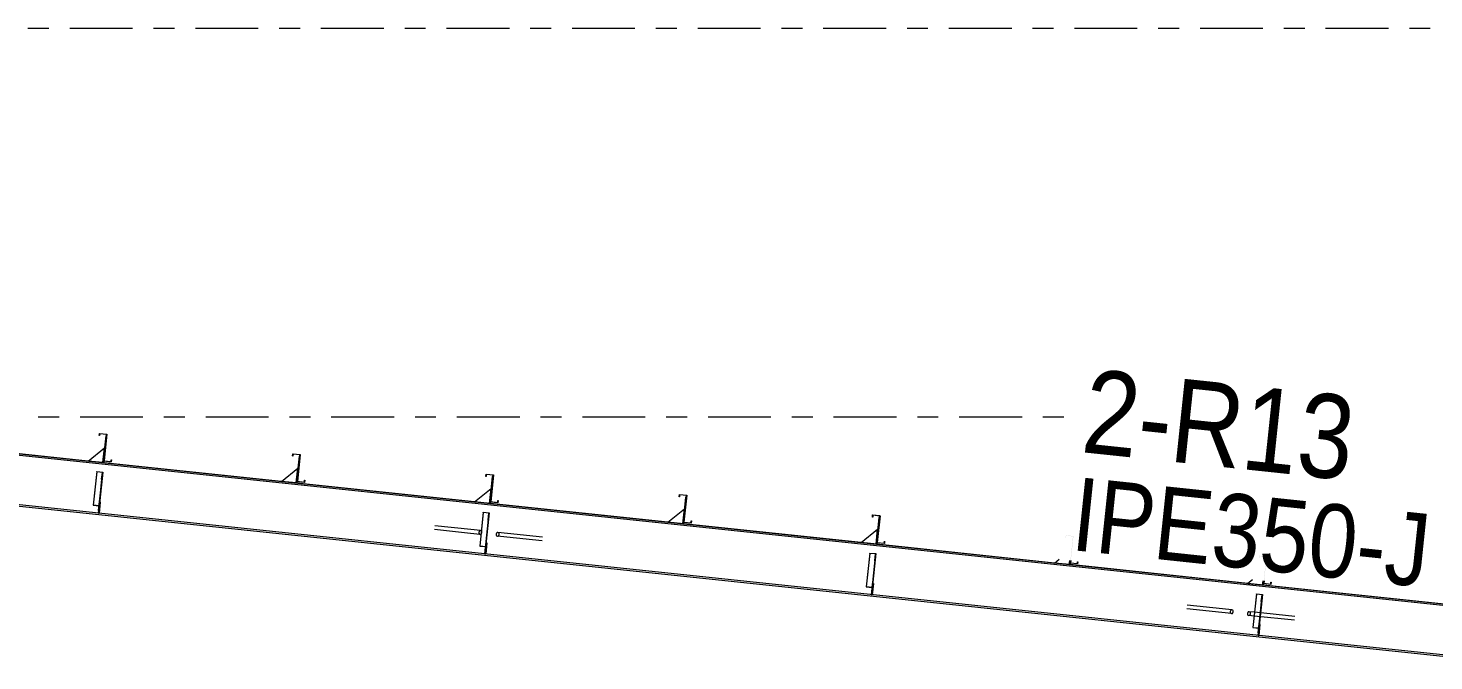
# Model space of a CAD drawing. Header units: millimetres. Extents: x -88 to 735, y -128 to 446.
# Drawn here: x 345.1 to 412.3, y 216.9 to 247.1 of the extents above; entities that cross this region are included whole.
import ezdxf

# ---------------------------------------------------------------- set-up
doc = ezdxf.new("R2010")
doc.units = ezdxf.units.MM
for name, pattern in [('XKITLINE00', [0]), ('XKITLINE02', [4, 2, -2]), ('XKITLINE03', [6, 3, -1, 1, -1])]:
    doc.linetypes.add(name, pattern=pattern)
for name, color, linetype, lineweight in [('Part', 2, 'Continuous', 0), ('PartMark', 7, 'Continuous', 0), ('S-grid', 1, 'Continuous', 0)]:
    doc.layers.add(name, color=color, linetype=linetype, lineweight=lineweight)
doc.styles.add('ARIAL', font='ARIAL.TTF')

# ---------------------------------------------------------------- blocks, each defined once
blk = doc.blocks.new('*A363')
at = {"layer": 'Part'}
blk.add_hatch(color=3, dxfattribs=at).paths.add_polyline_path([(404.469, 220.532), (404.479, 220.626), (404.492, 220.624), (404.481, 220.518), (404.126, 220.555), (404.261, 221.835), (403.931, 221.87), (403.921, 221.776), (403.908, 221.778), (403.92, 221.884), (404.275, 221.847), (404.14, 220.567)], flags=17)
blk = doc.blocks.new('*A364')
at = {"layer": 'Part'}
blk.add_hatch(color=3, dxfattribs=at).paths.add_polyline_path([(395.235, 221.506), (395.245, 221.6), (395.258, 221.598), (395.246, 221.492), (394.891, 221.529), (395.026, 222.809), (394.697, 222.844), (394.687, 222.75), (394.674, 222.752), (394.685, 222.858), (395.04, 222.821), (394.905, 221.541)], flags=17)
blk = doc.blocks.new('*A365')
at = {"layer": 'Part'}
blk.add_hatch(color=3, dxfattribs=at).paths.add_polyline_path([(386, 222.48), (386.01, 222.574), (386.023, 222.572), (386.012, 222.466), (385.657, 222.503), (385.792, 223.783), (385.462, 223.818), (385.452, 223.724), (385.439, 223.726), (385.451, 223.832), (385.806, 223.795), (385.671, 222.515)], flags=17)
blk = doc.blocks.new('*A366')
at = {"layer": 'Part'}
blk.add_hatch(color=3, dxfattribs=at).paths.add_polyline_path([(376.766, 223.454), (376.776, 223.548), (376.789, 223.546), (376.777, 223.44), (376.422, 223.477), (376.557, 224.757), (376.228, 224.792), (376.218, 224.698), (376.205, 224.7), (376.216, 224.806), (376.571, 224.769), (376.436, 223.489)], flags=17)
blk = doc.blocks.new('*A368')
at = {"layer": 'Part'}
blk.add_hatch(color=3, dxfattribs=at).paths.add_polyline_path([(349.062, 226.376), (349.072, 226.47), (349.085, 226.468), (349.074, 226.362), (348.719, 226.399), (348.854, 227.679), (348.524, 227.714), (348.514, 227.62), (348.501, 227.622), (348.513, 227.728), (348.868, 227.691), (348.733, 226.411)], flags=17)
blk = doc.blocks.new('*A370')
at = {"layer": 'Part'}
blk.add_hatch(color=3, dxfattribs=at).paths.add_polyline_path([(367.531, 224.428), (367.541, 224.522), (367.554, 224.52), (367.543, 224.414), (367.188, 224.451), (367.323, 225.731), (366.993, 225.766), (366.983, 225.672), (366.97, 225.674), (366.982, 225.78), (367.337, 225.743), (367.202, 224.463)], flags=17)
blk = doc.blocks.new('*A373')
at = {"layer": 'Part'}
blk.add_hatch(color=3, dxfattribs=at).paths.add_polyline_path([(358.297, 225.402), (358.307, 225.496), (358.32, 225.494), (358.308, 225.388), (357.953, 225.425), (358.088, 226.705), (357.759, 226.74), (357.749, 226.646), (357.736, 226.648), (357.747, 226.754), (358.102, 226.717), (357.967, 225.437)], flags=17)
blk = doc.blocks.new('*A381')
at = {"layer": 'Part'}
blk.add_hatch(color=3, dxfattribs=at).paths.add_polyline_path([(349.062, 226.376), (349.072, 226.47), (349.085, 226.468), (349.074, 226.362), (348.719, 226.399), (348.854, 227.679), (348.524, 227.714), (348.514, 227.62), (348.501, 227.622), (348.513, 227.728), (348.868, 227.691), (348.733, 226.411)], flags=17)
blk = doc.blocks.new('*A385')
at = {"layer": 'Part'}
blk.add_hatch(color=3, dxfattribs=at).paths.add_polyline_path([(348.378, 225.892), (348.38, 225.909), (348.664, 225.879), (348.628, 225.535), (348.613, 225.537), (348.648, 225.863)], flags=17)
blk = doc.blocks.new('*A403')
at = {"layer": 'Part'}
blk.add_hatch(color=3, dxfattribs=at).paths.add_polyline_path([(404.469, 220.532), (404.479, 220.626), (404.492, 220.624), (404.481, 220.518), (404.126, 220.555), (404.261, 221.835), (403.931, 221.87), (403.921, 221.776), (403.908, 221.778), (403.92, 221.884), (404.275, 221.847), (404.14, 220.567)], flags=17)
blk = doc.blocks.new('*A404')
at = {"layer": 'Part'}
blk.add_hatch(color=3, dxfattribs=at).paths.add_polyline_path([(395.235, 221.506), (395.245, 221.6), (395.258, 221.598), (395.246, 221.492), (394.891, 221.529), (395.026, 222.809), (394.697, 222.844), (394.687, 222.75), (394.674, 222.752), (394.685, 222.858), (395.04, 222.821), (394.905, 221.541)], flags=17)
blk = doc.blocks.new('*A405')
at = {"layer": 'Part'}
blk.add_hatch(color=3, dxfattribs=at).paths.add_polyline_path([(386, 222.48), (386.01, 222.574), (386.023, 222.572), (386.012, 222.466), (385.657, 222.503), (385.792, 223.783), (385.462, 223.818), (385.452, 223.724), (385.439, 223.726), (385.451, 223.832), (385.806, 223.795), (385.671, 222.515)], flags=17)
blk = doc.blocks.new('*A406')
at = {"layer": 'Part'}
blk.add_hatch(color=3, dxfattribs=at).paths.add_polyline_path([(376.766, 223.454), (376.776, 223.548), (376.789, 223.546), (376.777, 223.44), (376.422, 223.477), (376.557, 224.757), (376.228, 224.792), (376.218, 224.698), (376.205, 224.7), (376.216, 224.806), (376.571, 224.769), (376.436, 223.489)], flags=17)
blk = doc.blocks.new('*A407')
at = {"layer": 'Part'}
blk.add_hatch(color=3, dxfattribs=at).paths.add_polyline_path([(367.531, 224.428), (367.541, 224.522), (367.554, 224.52), (367.543, 224.414), (367.188, 224.451), (367.323, 225.731), (366.993, 225.766), (366.983, 225.672), (366.97, 225.674), (366.982, 225.78), (367.337, 225.743), (367.202, 224.463)], flags=17)
blk = doc.blocks.new('*A408')
at = {"layer": 'Part'}
blk.add_hatch(color=3, dxfattribs=at).paths.add_polyline_path([(358.297, 225.402), (358.307, 225.496), (358.32, 225.494), (358.308, 225.388), (357.953, 225.425), (358.088, 226.705), (357.759, 226.74), (357.749, 226.646), (357.736, 226.648), (357.747, 226.754), (358.102, 226.717), (357.967, 225.437)], flags=17)
blk = doc.blocks.new('*A409')
at = {"layer": 'Part'}
blk.add_hatch(color=3, dxfattribs=at).paths.add_polyline_path([(403.785, 220.048), (403.787, 220.065), (404.071, 220.035), (404.034, 219.691), (404.02, 219.692), (404.055, 220.019)], flags=17)
blk = doc.blocks.new('*A410')
at = {"layer": 'Part'}
blk.add_hatch(color=3, dxfattribs=at).paths.add_polyline_path([(366.847, 223.944), (366.849, 223.961), (367.133, 223.931), (367.097, 223.587), (367.082, 223.589), (367.117, 223.915)], flags=17)
blk = doc.blocks.new('*A411')
at = {"layer": 'Part'}
blk.add_hatch(color=3, dxfattribs=at).paths.add_polyline_path([(385.316, 221.996), (385.318, 222.013), (385.602, 221.983), (385.566, 221.639), (385.551, 221.64), (385.586, 221.967)], flags=17)
blk = doc.blocks.new('*A1350')
at = {"layer": 'S-grid', "color": 1, "linetype": 'XKITLINE03', "lineweight": 0}
blk.add_line((203.094, 247.082), (602.164, 247.082), dxfattribs=at)
blk = doc.blocks.new('*A1351')
at = {"layer": 'S-grid', "color": 1, "linetype": 'XKITLINE03', "lineweight": 0}
blk.add_line((-48.412, 228.511), (395.032, 228.511), dxfattribs=at)
blk = doc.blocks.new('*A1785')
at = {"layer": 'Part', "color": 7, "linetype": 'XKITLINE02', "lineweight": 0}
for p, q in [((329.781, 225.811), (329.781, 228.146)), ((329.781, 228.146), (330.596, 228.146)), ((330.611, 228.158), (330.596, 228.146)), ((330.611, 228.158), (330.697, 228.228)), ((331.308, 228.164), (330.697, 228.228)), ((330.697, 228.228), (330.697, 228.228)), ((339.477, 227.302), (338.731, 227.381)), ((348.711, 226.328), (347.965, 226.407)), ((331.046, 225.678), (330.761, 225.708)), ((331.054, 225.756), (330.77, 225.786)), ((357.946, 225.354), (357.2, 225.433)), ((367.18, 224.38), (366.434, 224.459)), ((376.415, 223.406), (375.669, 223.485)), ((385.649, 222.432), (384.903, 222.511)), ((394.884, 221.458), (394.138, 221.537)), ((404.118, 220.484), (403.372, 220.563)), ((413.353, 219.51), (412.607, 219.589)), ((414.774, 219.36), (413.815, 219.461)), ((414.881, 219.349), (414.618, 216.863))]:
    blk.add_line(p, q, dxfattribs=at)
at = {"layer": 'Part', "color": 2, "linetype": 'XKITLINE00', "lineweight": 0}
for p, q in [((330.611, 228.158), (330.697, 228.228)), ((414.872, 219.271), (330.611, 228.158)), ((330.697, 228.228), (414.881, 219.349)), ((338.731, 227.381), (331.308, 228.164)), ((347.965, 226.407), (339.477, 227.302)), ((330.77, 225.786), (329.781, 225.89)), ((330.761, 225.708), (329.781, 225.811)), ((414.618, 216.863), (331.046, 225.678)), ((414.627, 216.941), (331.054, 225.756)), ((357.2, 225.433), (348.711, 226.328)), ((366.434, 224.459), (357.946, 225.354)), ((375.669, 223.485), (367.18, 224.38)), ((384.903, 222.511), (376.415, 223.406)), ((394.138, 221.537), (385.649, 222.432)), ((403.372, 220.563), (394.884, 221.458)), ((412.607, 219.589), (404.118, 220.484)), ((413.815, 219.461), (413.353, 219.51)), ((414.881, 219.349), (414.774, 219.36))]:
    blk.add_line(p, q, dxfattribs=at)
blk = doc.blocks.new('*A1790')
at = {"layer": 'Part', "color": 2, "linetype": 'XKITLINE00', "lineweight": 0}
for p, q in [((404.104, 220.687), (404.083, 220.488)), ((404.126, 220.555), (404.118, 220.484))]:
    blk.add_line(p, q, dxfattribs=at)
at = {"layer": 'Part', "color": 7, "linetype": 'XKITLINE02', "lineweight": 0}
for p, q in [((404.118, 220.484), (404.083, 220.488)), ((404.126, 220.555), (404.139, 220.683))]:
    blk.add_line(p, q, dxfattribs=at)
blk = doc.blocks.new('*A1791')
at = {"layer": 'Part', "color": 2, "linetype": 'XKITLINE00', "lineweight": 0}
for p, q in [((394.138, 221.537), (394.358, 221.715)), ((394.848, 221.462), (394.138, 221.537))]:
    blk.add_line(p, q, dxfattribs=at)
at = {"layer": 'Part', "color": 7, "linetype": 'XKITLINE02', "lineweight": 0}
blk.add_line((394.848, 221.462), (394.869, 221.661), dxfattribs=at)
blk = doc.blocks.new('*A1792')
at = {"layer": 'Part', "color": 2, "linetype": 'XKITLINE00', "lineweight": 0}
for p, q in [((394.869, 221.661), (394.848, 221.462)), ((394.884, 221.458), (394.848, 221.462)), ((394.891, 221.529), (394.884, 221.458))]:
    blk.add_line(p, q, dxfattribs=at)
at = {"layer": 'Part', "color": 7, "linetype": 'XKITLINE02', "lineweight": 0}
blk.add_line((394.891, 221.529), (394.905, 221.657), dxfattribs=at)
blk = doc.blocks.new('*A1794')
at = {"layer": 'Part', "color": 2, "linetype": 'XKITLINE00', "lineweight": 0}
for p, q in [((404.126, 220.555), (404.139, 220.683)), ((404.481, 220.518), (404.126, 220.555)), ((404.152, 220.682), (404.14, 220.567)), ((404.14, 220.567), (404.469, 220.532)), ((404.469, 220.532), (404.479, 220.626)), ((404.479, 220.626), (404.492, 220.624)), ((404.492, 220.624), (404.481, 220.518))]:
    blk.add_line(p, q, dxfattribs=at)
blk = doc.blocks.new('*A1795')
at = {"layer": 'Part', "color": 2, "linetype": 'XKITLINE00', "lineweight": 0}
for p, q in [((394.891, 221.529), (394.905, 221.657)), ((394.917, 221.656), (394.905, 221.541)), ((395.246, 221.492), (394.891, 221.529)), ((394.905, 221.541), (395.235, 221.506)), ((395.235, 221.506), (395.245, 221.6)), ((395.245, 221.6), (395.258, 221.598)), ((395.258, 221.598), (395.246, 221.492))]:
    blk.add_line(p, q, dxfattribs=at)
blk = doc.blocks.new('*A1796')
at = {"layer": 'Part', "color": 2, "linetype": 'XKITLINE00', "lineweight": 0}
for p, q in [((385.439, 223.726), (385.451, 223.832)), ((385.452, 223.724), (385.439, 223.726)), ((385.451, 223.832), (385.806, 223.795)), ((385.462, 223.818), (385.452, 223.724)), ((385.792, 223.783), (385.462, 223.818)), ((385.657, 222.503), (385.792, 223.783)), ((385.806, 223.795), (385.671, 222.515)), ((386.012, 222.466), (385.657, 222.503)), ((385.671, 222.515), (386, 222.48)), ((386, 222.48), (386.01, 222.574)), ((386.01, 222.574), (386.023, 222.572)), ((386.023, 222.572), (386.012, 222.466))]:
    blk.add_line(p, q, dxfattribs=at)
blk = doc.blocks.new('*A1797')
at = {"layer": 'Part', "color": 2, "linetype": 'XKITLINE00', "lineweight": 0}
for p, q in [((376.205, 224.7), (376.216, 224.806)), ((376.218, 224.698), (376.205, 224.7)), ((376.216, 224.806), (376.571, 224.769)), ((376.228, 224.792), (376.218, 224.698)), ((376.557, 224.757), (376.228, 224.792)), ((376.422, 223.477), (376.557, 224.757)), ((376.571, 224.769), (376.436, 223.489)), ((376.777, 223.44), (376.422, 223.477)), ((376.436, 223.489), (376.766, 223.454)), ((376.766, 223.454), (376.776, 223.548)), ((376.776, 223.548), (376.789, 223.546)), ((376.789, 223.546), (376.777, 223.44))]:
    blk.add_line(p, q, dxfattribs=at)
blk = doc.blocks.new('*A1799')
at = {"layer": 'Part', "color": 2, "linetype": 'XKITLINE00', "lineweight": 0}
for p, q in [((348.501, 227.622), (348.513, 227.728)), ((348.513, 227.728), (348.868, 227.691)), ((348.524, 227.714), (348.514, 227.62)), ((348.854, 227.679), (348.524, 227.714)), ((348.868, 227.691), (348.733, 226.411)), ((348.514, 227.62), (348.501, 227.622)), ((348.719, 226.399), (348.854, 227.679)), ((349.074, 226.362), (348.719, 226.399)), ((348.733, 226.411), (349.062, 226.376)), ((349.062, 226.376), (349.072, 226.47)), ((349.072, 226.47), (349.085, 226.468)), ((349.085, 226.468), (349.074, 226.362))]:
    blk.add_line(p, q, dxfattribs=at)
blk = doc.blocks.new('*A1801')
at = {"layer": 'Part', "color": 2, "linetype": 'XKITLINE00', "lineweight": 0}
for p, q in [((366.97, 225.674), (366.982, 225.78)), ((366.983, 225.672), (366.97, 225.674)), ((366.982, 225.78), (367.337, 225.743)), ((366.993, 225.766), (366.983, 225.672)), ((367.323, 225.731), (366.993, 225.766)), ((367.188, 224.451), (367.323, 225.731)), ((367.337, 225.743), (367.202, 224.463)), ((367.543, 224.414), (367.188, 224.451)), ((367.202, 224.463), (367.531, 224.428)), ((367.531, 224.428), (367.541, 224.522)), ((367.541, 224.522), (367.554, 224.52)), ((367.554, 224.52), (367.543, 224.414))]:
    blk.add_line(p, q, dxfattribs=at)
blk = doc.blocks.new('*A1804')
at = {"layer": 'Part', "color": 2, "linetype": 'XKITLINE00', "lineweight": 0}
for p, q in [((357.736, 226.648), (357.747, 226.754)), ((357.749, 226.646), (357.736, 226.648)), ((357.747, 226.754), (358.102, 226.717)), ((357.759, 226.74), (357.749, 226.646)), ((358.088, 226.705), (357.759, 226.74)), ((357.953, 225.425), (358.088, 226.705)), ((358.102, 226.717), (357.967, 225.437)), ((358.308, 225.388), (357.953, 225.425)), ((357.967, 225.437), (358.297, 225.402)), ((358.297, 225.402), (358.307, 225.496)), ((358.307, 225.496), (358.32, 225.494)), ((358.32, 225.494), (358.308, 225.388))]:
    blk.add_line(p, q, dxfattribs=at)
blk = doc.blocks.new('*A1834')
at = {"layer": 'Part', "color": 2, "linetype": 'XKITLINE00', "lineweight": 0}
for p, q in [((348.501, 227.622), (348.513, 227.728)), ((348.513, 227.728), (348.868, 227.691)), ((348.524, 227.714), (348.514, 227.62)), ((348.854, 227.679), (348.524, 227.714)), ((348.868, 227.691), (348.733, 226.411)), ((348.514, 227.62), (348.501, 227.622)), ((348.719, 226.399), (348.854, 227.679)), ((349.074, 226.362), (348.719, 226.399)), ((348.733, 226.411), (349.062, 226.376)), ((349.062, 226.376), (349.072, 226.47)), ((349.072, 226.47), (349.085, 226.468)), ((349.085, 226.468), (349.074, 226.362))]:
    blk.add_line(p, q, dxfattribs=at)
blk = doc.blocks.new('*A1871')
at = {"layer": 'Part', "color": 2, "linetype": 'XKITLINE00', "lineweight": 0}
for p, q in [((348.811, 227.611), (348.676, 226.332)), ((348.846, 227.607), (348.811, 227.611)), ((348.719, 226.399), (348.711, 226.328)), ((348.711, 226.328), (348.676, 226.332))]:
    blk.add_line(p, q, dxfattribs=at)
at = {"layer": 'Part', "color": 7, "linetype": 'XKITLINE02', "lineweight": 0}
blk.add_line((348.719, 226.399), (348.846, 227.607), dxfattribs=at)
blk = doc.blocks.new('*A1874')
at = {"layer": 'Part', "color": 7, "linetype": 'XKITLINE02', "lineweight": 0}
for p, q in [((348.489, 224.22), (348.513, 224.453)), ((348.493, 223.916), (348.457, 223.92)), ((348.468, 224.027), (348.504, 224.023))]:
    blk.add_line(p, q, dxfattribs=at)
at = {"layer": 'Part', "color": 2, "linetype": 'XKITLINE00', "lineweight": 0}
for p, q in [((348.549, 224.449), (348.493, 223.916)), ((348.513, 224.453), (348.549, 224.449)), ((348.457, 223.92), (348.489, 224.22))]:
    blk.add_line(p, q, dxfattribs=at)
blk = doc.blocks.new('*A1875')
at = {"layer": 'Part', "color": 7, "linetype": 'XKITLINE02', "lineweight": 0}
for p, q in [((348.513, 224.453), (348.457, 223.92)), ((348.493, 223.916), (348.549, 224.449)), ((348.549, 224.449), (348.513, 224.453)), ((348.457, 223.92), (348.493, 223.916)), ((348.468, 224.027), (348.504, 224.023))]:
    blk.add_line(p, q, dxfattribs=at)
blk = doc.blocks.new('*A1876')
at = {"layer": 'Part', "color": 7, "linetype": 'XKITLINE02', "lineweight": 0}
for p, q in [((348.38, 225.909), (348.21, 224.297)), ((348.648, 225.863), (348.456, 224.045)), ((348.47, 224.044), (348.664, 225.879)), ((348.21, 224.297), (348.48, 224.268)), ((348.211, 224.308), (348.495, 224.278)), ((348.456, 224.045), (348.47, 224.044))]:
    blk.add_line(p, q, dxfattribs=at)
blk = doc.blocks.new('*A1877')
at = {"layer": 'Part', "color": 2, "linetype": 'XKITLINE00', "lineweight": 0}
for p, q in [((348.378, 225.892), (348.21, 224.297)), ((348.378, 225.892), (348.38, 225.909)), ((348.648, 225.863), (348.378, 225.892)), ((348.38, 225.909), (348.664, 225.879)), ((348.664, 225.879), (348.489, 224.22)), ((348.613, 225.537), (348.648, 225.863)), ((348.613, 225.537), (348.456, 224.045)), ((348.613, 225.537), (348.628, 225.535)), ((348.21, 224.297), (348.48, 224.268)), ((348.456, 224.045), (348.47, 224.044))]:
    blk.add_line(p, q, dxfattribs=at)
at = {"layer": 'Part', "color": 7, "linetype": 'XKITLINE02', "lineweight": 0}
for p, q in [((348.211, 224.308), (348.495, 224.278)), ((348.47, 224.044), (348.489, 224.22))]:
    blk.add_line(p, q, dxfattribs=at)
blk = doc.blocks.new('*A1878')
at = {"layer": 'Part', "color": 2, "linetype": 'XKITLINE00', "lineweight": 0}
for p, q in [((347.965, 226.407), (348.751, 227.042)), ((348.676, 226.332), (347.965, 226.407))]:
    blk.add_line(p, q, dxfattribs=at)
at = {"layer": 'Part', "color": 7, "linetype": 'XKITLINE02', "lineweight": 0}
blk.add_line((348.676, 226.332), (348.751, 227.042), dxfattribs=at)
blk = doc.blocks.new('*A1920')
at = {"layer": 'Part', "color": 7, "linetype": 'XKITLINE02', "lineweight": 0}
for p, q in [((402.141, 219.166), (400.465, 219.343)), ((402.16, 219.344), (400.484, 219.521))]:
    blk.add_line(p, q, dxfattribs=at)
at = {"layer": 'Part', "color": 2, "linetype": 'XKITLINE00', "lineweight": 0}
for p, q in [((402.597, 219.118), (402.141, 219.166)), ((402.616, 219.296), (402.16, 219.344)), ((402.548, 219.258), (402.533, 219.215)), ((402.533, 219.215), (402.538, 219.169)), ((402.538, 219.169), (402.562, 219.134)), ((402.578, 219.288), (402.548, 219.258)), ((402.562, 219.134), (402.597, 219.118)), ((402.616, 219.296), (402.578, 219.288)), ((402.597, 219.118), (402.636, 219.126)), ((402.652, 219.28), (402.616, 219.296)), ((402.636, 219.126), (402.666, 219.156)), ((402.675, 219.245), (402.652, 219.28)), ((402.666, 219.156), (402.681, 219.199)), ((402.681, 219.199), (402.675, 219.245))]:
    blk.add_line(p, q, dxfattribs=at)
blk = doc.blocks.new('*A1921')
at = {"layer": 'Part', "color": 2, "linetype": 'XKITLINE00', "lineweight": 0}
for p, q in [((403.369, 219.172), (403.355, 219.128)), ((403.355, 219.128), (403.36, 219.083)), ((403.36, 219.083), (403.383, 219.047)), ((403.399, 219.201), (403.369, 219.172)), ((403.383, 219.047), (403.419, 219.032)), ((403.437, 219.209), (403.399, 219.201)), ((403.419, 219.032), (403.457, 219.04)), ((403.675, 219.005), (403.419, 219.032)), ((403.694, 219.182), (403.437, 219.209)), ((403.473, 219.193), (403.437, 219.209)), ((403.457, 219.04), (403.487, 219.069)), ((403.496, 219.158), (403.473, 219.193)), ((403.487, 219.069), (403.501, 219.113)), ((403.501, 219.113), (403.496, 219.158))]:
    blk.add_line(p, q, dxfattribs=at)
at = {"layer": 'Part', "color": 7, "linetype": 'XKITLINE02', "lineweight": 0}
for p, q in [((405.602, 218.801), (403.675, 219.005)), ((405.621, 218.979), (403.694, 219.182))]:
    blk.add_line(p, q, dxfattribs=at)
blk = doc.blocks.new('*A1922')
at = {"layer": 'Part', "color": 2, "linetype": 'XKITLINE00', "lineweight": 0}
for p, q in [((367.504, 222.987), (367.473, 222.958)), ((367.542, 222.995), (367.504, 222.987)), ((367.998, 222.947), (367.542, 222.995)), ((367.577, 222.98), (367.542, 222.995)), ((367.473, 222.958), (367.459, 222.914)), ((367.459, 222.914), (367.464, 222.869)), ((367.464, 222.869), (367.487, 222.834)), ((367.487, 222.834), (367.523, 222.818)), ((367.523, 222.818), (367.561, 222.826)), ((367.98, 222.77), (367.523, 222.818)), ((367.561, 222.826), (367.592, 222.855)), ((367.601, 222.944), (367.577, 222.98)), ((367.592, 222.855), (367.606, 222.899)), ((367.606, 222.899), (367.601, 222.944))]:
    blk.add_line(p, q, dxfattribs=at)
at = {"layer": 'Part', "color": 7, "linetype": 'XKITLINE02', "lineweight": 0}
for p, q in [((369.655, 222.593), (367.98, 222.77)), ((369.674, 222.77), (367.998, 222.947))]:
    blk.add_line(p, q, dxfattribs=at)
blk = doc.blocks.new('*A1923')
at = {"layer": 'Part', "color": 7, "linetype": 'XKITLINE02', "lineweight": 0}
for p, q in [((366.237, 222.953), (364.518, 223.135)), ((366.256, 223.131), (364.537, 223.312)), ((366.756, 223.066), (366.754, 223.067)), ((366.779, 223.031), (366.756, 223.066)), ((366.784, 222.985), (366.779, 223.031)), ((366.74, 222.912), (366.738, 222.912)), ((366.74, 222.912), (366.77, 222.942)), ((366.77, 222.942), (366.784, 222.985))]:
    blk.add_line(p, q, dxfattribs=at)
at = {"layer": 'Part', "color": 2, "linetype": 'XKITLINE00', "lineweight": 0}
for p, q in [((366.721, 223.082), (366.256, 223.131)), ((366.652, 223.044), (366.638, 223.001)), ((366.638, 223.001), (366.643, 222.955)), ((366.683, 223.074), (366.652, 223.044)), ((366.721, 223.082), (366.683, 223.074)), ((366.754, 223.067), (366.721, 223.082)), ((366.702, 222.904), (366.237, 222.953)), ((366.643, 222.955), (366.666, 222.92)), ((366.666, 222.92), (366.702, 222.904)), ((366.738, 222.912), (366.702, 222.904))]:
    blk.add_line(p, q, dxfattribs=at)
blk = doc.blocks.new('*A1925')
at = {"layer": 'Part', "color": 2, "linetype": 'XKITLINE00', "lineweight": 0}
for p, q in [((404.126, 220.555), (404.139, 220.683)), ((404.481, 220.518), (404.126, 220.555)), ((404.152, 220.682), (404.14, 220.567)), ((404.14, 220.567), (404.469, 220.532)), ((404.469, 220.532), (404.479, 220.626)), ((404.479, 220.626), (404.492, 220.624)), ((404.492, 220.624), (404.481, 220.518))]:
    blk.add_line(p, q, dxfattribs=at)
blk = doc.blocks.new('*A1926')
at = {"layer": 'Part', "color": 2, "linetype": 'XKITLINE00', "lineweight": 0}
for p, q in [((394.891, 221.529), (394.905, 221.657)), ((394.917, 221.656), (394.905, 221.541)), ((395.246, 221.492), (394.891, 221.529)), ((394.905, 221.541), (395.235, 221.506)), ((395.235, 221.506), (395.245, 221.6)), ((395.245, 221.6), (395.258, 221.598)), ((395.258, 221.598), (395.246, 221.492))]:
    blk.add_line(p, q, dxfattribs=at)
blk = doc.blocks.new('*A1927')
at = {"layer": 'Part', "color": 2, "linetype": 'XKITLINE00', "lineweight": 0}
for p, q in [((385.439, 223.726), (385.451, 223.832)), ((385.452, 223.724), (385.439, 223.726)), ((385.451, 223.832), (385.806, 223.795)), ((385.462, 223.818), (385.452, 223.724)), ((385.792, 223.783), (385.462, 223.818)), ((385.657, 222.503), (385.792, 223.783)), ((385.806, 223.795), (385.671, 222.515)), ((386.012, 222.466), (385.657, 222.503)), ((385.671, 222.515), (386, 222.48)), ((386, 222.48), (386.01, 222.574)), ((386.01, 222.574), (386.023, 222.572)), ((386.023, 222.572), (386.012, 222.466))]:
    blk.add_line(p, q, dxfattribs=at)
blk = doc.blocks.new('*A1928')
at = {"layer": 'Part', "color": 2, "linetype": 'XKITLINE00', "lineweight": 0}
for p, q in [((376.205, 224.7), (376.216, 224.806)), ((376.218, 224.698), (376.205, 224.7)), ((376.216, 224.806), (376.571, 224.769)), ((376.228, 224.792), (376.218, 224.698)), ((376.557, 224.757), (376.228, 224.792)), ((376.422, 223.477), (376.557, 224.757)), ((376.571, 224.769), (376.436, 223.489)), ((376.777, 223.44), (376.422, 223.477)), ((376.436, 223.489), (376.766, 223.454)), ((376.766, 223.454), (376.776, 223.548)), ((376.776, 223.548), (376.789, 223.546)), ((376.789, 223.546), (376.777, 223.44))]:
    blk.add_line(p, q, dxfattribs=at)
blk = doc.blocks.new('*A1929')
at = {"layer": 'Part', "color": 2, "linetype": 'XKITLINE00', "lineweight": 0}
for p, q in [((366.97, 225.674), (366.982, 225.78)), ((366.983, 225.672), (366.97, 225.674)), ((366.982, 225.78), (367.337, 225.743)), ((366.993, 225.766), (366.983, 225.672)), ((367.323, 225.731), (366.993, 225.766)), ((367.188, 224.451), (367.323, 225.731)), ((367.337, 225.743), (367.202, 224.463)), ((367.543, 224.414), (367.188, 224.451)), ((367.202, 224.463), (367.531, 224.428)), ((367.531, 224.428), (367.541, 224.522)), ((367.541, 224.522), (367.554, 224.52)), ((367.554, 224.52), (367.543, 224.414))]:
    blk.add_line(p, q, dxfattribs=at)
blk = doc.blocks.new('*A1930')
at = {"layer": 'Part', "color": 2, "linetype": 'XKITLINE00', "lineweight": 0}
for p, q in [((357.736, 226.648), (357.747, 226.754)), ((357.749, 226.646), (357.736, 226.648)), ((357.747, 226.754), (358.102, 226.717)), ((357.759, 226.74), (357.749, 226.646)), ((358.088, 226.705), (357.759, 226.74)), ((357.953, 225.425), (358.088, 226.705)), ((358.102, 226.717), (357.967, 225.437)), ((358.308, 225.388), (357.953, 225.425)), ((357.967, 225.437), (358.297, 225.402)), ((358.297, 225.402), (358.307, 225.496)), ((358.307, 225.496), (358.32, 225.494)), ((358.32, 225.494), (358.308, 225.388))]:
    blk.add_line(p, q, dxfattribs=at)
blk = doc.blocks.new('*A1934')
at = {"layer": 'Part', "color": 2, "linetype": 'XKITLINE00', "lineweight": 0}
for p, q in [((403.864, 218.076), (403.896, 218.376)), ((403.956, 218.605), (403.9, 218.072)), ((403.92, 218.609), (403.956, 218.605))]:
    blk.add_line(p, q, dxfattribs=at)
at = {"layer": 'Part', "color": 7, "linetype": 'XKITLINE02', "lineweight": 0}
for p, q in [((403.896, 218.376), (403.92, 218.609)), ((403.9, 218.072), (403.864, 218.076)), ((403.875, 218.183), (403.911, 218.179))]:
    blk.add_line(p, q, dxfattribs=at)
blk = doc.blocks.new('*A1935')
at = {"layer": 'Part', "color": 7, "linetype": 'XKITLINE02', "lineweight": 0}
for p, q in [((403.92, 218.609), (403.864, 218.076)), ((403.9, 218.072), (403.956, 218.605)), ((403.956, 218.605), (403.92, 218.609)), ((403.864, 218.076), (403.9, 218.072)), ((403.875, 218.183), (403.911, 218.179))]:
    blk.add_line(p, q, dxfattribs=at)
blk = doc.blocks.new('*A1936')
at = {"layer": 'Part', "color": 7, "linetype": 'XKITLINE02', "lineweight": 0}
for p, q in [((403.787, 220.065), (403.617, 218.452)), ((404.055, 220.019), (403.863, 218.201)), ((403.877, 218.2), (404.071, 220.035)), ((403.617, 218.452), (403.886, 218.424)), ((403.618, 218.464), (403.902, 218.434)), ((403.863, 218.201), (403.877, 218.2))]:
    blk.add_line(p, q, dxfattribs=at)
blk = doc.blocks.new('*A1937')
at = {"layer": 'Part', "color": 2, "linetype": 'XKITLINE00', "lineweight": 0}
for p, q in [((403.785, 220.048), (403.617, 218.452)), ((403.785, 220.048), (403.787, 220.065)), ((404.055, 220.019), (403.785, 220.048)), ((403.787, 220.065), (404.071, 220.035)), ((404.02, 219.692), (403.863, 218.201)), ((404.071, 220.035), (403.896, 218.376)), ((404.02, 219.692), (404.055, 220.019)), ((404.02, 219.692), (404.034, 219.691)), ((403.617, 218.452), (403.886, 218.424)), ((403.863, 218.201), (403.877, 218.2))]:
    blk.add_line(p, q, dxfattribs=at)
at = {"layer": 'Part', "color": 7, "linetype": 'XKITLINE02', "lineweight": 0}
for p, q in [((403.618, 218.464), (403.902, 218.434)), ((403.877, 218.2), (403.896, 218.376))]:
    blk.add_line(p, q, dxfattribs=at)
blk = doc.blocks.new('*A1938')
at = {"layer": 'Part', "color": 2, "linetype": 'XKITLINE00', "lineweight": 0}
for p, q in [((358.045, 226.637), (357.91, 225.358)), ((358.081, 226.633), (358.045, 226.637)), ((357.946, 225.354), (357.91, 225.358)), ((357.953, 225.425), (357.946, 225.354))]:
    blk.add_line(p, q, dxfattribs=at)
at = {"layer": 'Part', "color": 7, "linetype": 'XKITLINE02', "lineweight": 0}
blk.add_line((357.953, 225.425), (358.081, 226.633), dxfattribs=at)
blk = doc.blocks.new('*A1939')
at = {"layer": 'Part', "color": 2, "linetype": 'XKITLINE00', "lineweight": 0}
for p, q in [((357.2, 225.433), (357.985, 226.068)), ((357.91, 225.358), (357.2, 225.433))]:
    blk.add_line(p, q, dxfattribs=at)
at = {"layer": 'Part', "color": 7, "linetype": 'XKITLINE02', "lineweight": 0}
blk.add_line((357.91, 225.358), (357.985, 226.068), dxfattribs=at)
blk = doc.blocks.new('*A1940')
at = {"layer": 'Part', "color": 2, "linetype": 'XKITLINE00', "lineweight": 0}
for p, q in [((376.514, 224.689), (376.379, 223.41)), ((376.55, 224.685), (376.514, 224.689)), ((376.415, 223.406), (376.379, 223.41)), ((376.422, 223.477), (376.415, 223.406))]:
    blk.add_line(p, q, dxfattribs=at)
at = {"layer": 'Part', "color": 7, "linetype": 'XKITLINE02', "lineweight": 0}
blk.add_line((376.422, 223.477), (376.55, 224.685), dxfattribs=at)
blk = doc.blocks.new('*A1941')
at = {"layer": 'Part', "color": 2, "linetype": 'XKITLINE00', "lineweight": 0}
for p, q in [((375.669, 223.485), (376.454, 224.12)), ((376.379, 223.41), (375.669, 223.485))]:
    blk.add_line(p, q, dxfattribs=at)
at = {"layer": 'Part', "color": 7, "linetype": 'XKITLINE02', "lineweight": 0}
blk.add_line((376.379, 223.41), (376.454, 224.12), dxfattribs=at)
blk = doc.blocks.new('*A1942')
at = {"layer": 'Part', "color": 7, "linetype": 'XKITLINE02', "lineweight": 0}
for p, q in [((366.982, 222.505), (366.926, 221.972)), ((366.962, 221.968), (367.018, 222.501)), ((367.018, 222.501), (366.982, 222.505)), ((366.926, 221.972), (366.962, 221.968)), ((366.937, 222.079), (366.973, 222.075))]:
    blk.add_line(p, q, dxfattribs=at)
blk = doc.blocks.new('*A1943')
at = {"layer": 'Part', "color": 2, "linetype": 'XKITLINE00', "lineweight": 0}
for p, q in [((367.28, 225.663), (367.145, 224.384)), ((367.315, 225.659), (367.28, 225.663)), ((367.18, 224.38), (367.145, 224.384)), ((367.188, 224.451), (367.18, 224.38))]:
    blk.add_line(p, q, dxfattribs=at)
at = {"layer": 'Part', "color": 7, "linetype": 'XKITLINE02', "lineweight": 0}
blk.add_line((367.188, 224.451), (367.315, 225.659), dxfattribs=at)
blk = doc.blocks.new('*A1944')
at = {"layer": 'Part', "color": 7, "linetype": 'XKITLINE02', "lineweight": 0}
for p, q in [((366.849, 223.961), (366.679, 222.349)), ((367.117, 223.915), (366.925, 222.097)), ((366.939, 222.096), (367.133, 223.931)), ((366.679, 222.349), (366.949, 222.32)), ((366.68, 222.36), (366.964, 222.33)), ((366.925, 222.097), (366.939, 222.096))]:
    blk.add_line(p, q, dxfattribs=at)
blk = doc.blocks.new('*A1945')
at = {"layer": 'Part', "color": 2, "linetype": 'XKITLINE00', "lineweight": 0}
for p, q in [((366.434, 224.459), (367.22, 225.094)), ((367.145, 224.384), (366.434, 224.459))]:
    blk.add_line(p, q, dxfattribs=at)
at = {"layer": 'Part', "color": 7, "linetype": 'XKITLINE02', "lineweight": 0}
blk.add_line((367.145, 224.384), (367.22, 225.094), dxfattribs=at)
blk = doc.blocks.new('*A1946')
at = {"layer": 'Part', "color": 2, "linetype": 'XKITLINE00', "lineweight": 0}
for p, q in [((366.847, 223.944), (366.679, 222.349)), ((366.847, 223.944), (366.849, 223.961)), ((367.117, 223.915), (366.847, 223.944)), ((366.849, 223.961), (367.133, 223.931)), ((367.133, 223.931), (366.958, 222.272)), ((367.082, 223.589), (367.117, 223.915)), ((367.082, 223.589), (366.925, 222.097)), ((367.097, 223.587), (367.082, 223.589)), ((366.679, 222.349), (366.949, 222.32)), ((366.925, 222.097), (366.939, 222.096))]:
    blk.add_line(p, q, dxfattribs=at)
at = {"layer": 'Part', "color": 7, "linetype": 'XKITLINE02', "lineweight": 0}
for p, q in [((366.68, 222.36), (366.964, 222.33)), ((366.958, 222.272), (366.939, 222.096))]:
    blk.add_line(p, q, dxfattribs=at)
blk = doc.blocks.new('*A1947')
at = {"layer": 'Part', "color": 7, "linetype": 'XKITLINE02', "lineweight": 0}
for p, q in [((366.958, 222.272), (366.982, 222.505)), ((366.962, 221.968), (366.926, 221.972)), ((366.937, 222.079), (366.973, 222.075))]:
    blk.add_line(p, q, dxfattribs=at)
at = {"layer": 'Part', "color": 2, "linetype": 'XKITLINE00', "lineweight": 0}
for p, q in [((367.018, 222.501), (366.962, 221.968)), ((366.982, 222.505), (367.018, 222.501)), ((366.926, 221.972), (366.958, 222.272))]:
    blk.add_line(p, q, dxfattribs=at)
blk = doc.blocks.new('*A1948')
at = {"layer": 'Part', "color": 2, "linetype": 'XKITLINE00', "lineweight": 0}
for p, q in [((385.749, 223.715), (385.614, 222.436)), ((385.784, 223.711), (385.749, 223.715)), ((385.649, 222.432), (385.614, 222.436)), ((385.657, 222.503), (385.649, 222.432))]:
    blk.add_line(p, q, dxfattribs=at)
at = {"layer": 'Part', "color": 7, "linetype": 'XKITLINE02', "lineweight": 0}
blk.add_line((385.657, 222.503), (385.784, 223.711), dxfattribs=at)
blk = doc.blocks.new('*A1949')
at = {"layer": 'Part', "color": 2, "linetype": 'XKITLINE00', "lineweight": 0}
for p, q in [((384.903, 222.511), (385.689, 223.146)), ((385.614, 222.436), (384.903, 222.511))]:
    blk.add_line(p, q, dxfattribs=at)
at = {"layer": 'Part', "color": 7, "linetype": 'XKITLINE02', "lineweight": 0}
blk.add_line((385.614, 222.436), (385.689, 223.146), dxfattribs=at)
blk = doc.blocks.new('*A1950')
at = {"layer": 'Part', "color": 2, "linetype": 'XKITLINE00', "lineweight": 0}
for p, q in [((385.316, 221.996), (385.148, 220.4)), ((385.316, 221.996), (385.318, 222.013)), ((385.586, 221.967), (385.316, 221.996)), ((385.318, 222.013), (385.602, 221.983)), ((385.602, 221.983), (385.427, 220.324)), ((385.551, 221.64), (385.586, 221.967)), ((385.551, 221.64), (385.394, 220.149)), ((385.551, 221.64), (385.566, 221.639)), ((385.148, 220.4), (385.418, 220.372)), ((385.394, 220.149), (385.408, 220.148))]:
    blk.add_line(p, q, dxfattribs=at)
at = {"layer": 'Part', "color": 7, "linetype": 'XKITLINE02', "lineweight": 0}
for p, q in [((385.149, 220.412), (385.433, 220.382)), ((385.408, 220.148), (385.427, 220.324))]:
    blk.add_line(p, q, dxfattribs=at)
blk = doc.blocks.new('*A1951')
at = {"layer": 'Part', "color": 7, "linetype": 'XKITLINE02', "lineweight": 0}
for p, q in [((385.318, 222.013), (385.148, 220.4)), ((385.586, 221.967), (385.394, 220.149)), ((385.408, 220.148), (385.602, 221.983)), ((385.148, 220.4), (385.418, 220.372)), ((385.149, 220.412), (385.433, 220.382)), ((385.394, 220.149), (385.408, 220.148))]:
    blk.add_line(p, q, dxfattribs=at)
blk = doc.blocks.new('*A1952')
at = {"layer": 'Part', "color": 7, "linetype": 'XKITLINE02', "lineweight": 0}
for p, q in [((385.451, 220.557), (385.395, 220.024)), ((385.431, 220.02), (385.487, 220.553)), ((385.487, 220.553), (385.451, 220.557)), ((385.395, 220.024), (385.431, 220.02)), ((385.406, 220.131), (385.442, 220.127))]:
    blk.add_line(p, q, dxfattribs=at)
blk = doc.blocks.new('*A1953')
at = {"layer": 'Part', "color": 2, "linetype": 'XKITLINE00', "lineweight": 0}
for p, q in [((385.395, 220.024), (385.427, 220.324)), ((385.487, 220.553), (385.431, 220.02)), ((385.451, 220.557), (385.487, 220.553))]:
    blk.add_line(p, q, dxfattribs=at)
at = {"layer": 'Part', "color": 7, "linetype": 'XKITLINE02', "lineweight": 0}
for p, q in [((385.427, 220.324), (385.451, 220.557)), ((385.431, 220.02), (385.395, 220.024)), ((385.406, 220.131), (385.442, 220.127))]:
    blk.add_line(p, q, dxfattribs=at)
blk = doc.blocks.new('*A1956')
at = {"layer": 'Part', "color": 2, "linetype": 'XKITLINE00', "lineweight": 0}
blk.add_line((403.592, 220.741), (403.372, 220.563), dxfattribs=at)
at = {"layer": 'Part', "color": 7, "linetype": 'XKITLINE02', "lineweight": 0}
for p, q in [((403.372, 220.563), (404.083, 220.488)), ((404.083, 220.488), (404.104, 220.687))]:
    blk.add_line(p, q, dxfattribs=at)
blk = doc.blocks.new('*A2698')
at = {"layer": 'PartMark', "color": 3, "style": 'ARIAL', "width": 0.85}
blk.add_text('2-R13', height=4, rotation=-6.02179, dxfattribs=at).set_placement((395.358, 226.838))
at = {"layer": 'PartMark', "color": 7, "style": 'ARIAL', "width": 0.85}
blk.add_text('IPE350-J', height=3.5, rotation=-6.02179, dxfattribs=at).set_placement((394.865, 222.164))

msp = doc.modelspace()

# ---------------------------------------------------------------- block references
at = {"lineweight": 0}
for name in ['*A1350', '*A2698', '*A1351', '*A1785', '*A368', '*A381', '*A1799', '*A1834', '*A1878', '*A1871', '*A373', '*A408', '*A1804', '*A1930', '*A1938', '*A1876', '*A1877', '*A385', '*A1939', '*A370', '*A407', '*A1801', '*A1929', '*A1945', '*A1943', '*A1874', '*A1875', '*A366', '*A406', '*A1797', '*A1928', '*A1940', '*A1944', '*A1946', '*A410', '*A1941', '*A365', '*A405', '*A1796', '*A1927', '*A1948', '*A1923', '*A1922', '*A1949', '*A1942', '*A1947', '*A364', '*A404', '*A1950', '*A1951', '*A411', '*A1791', '*A1792', '*A1795', '*A1926', '*A363', '*A403', '*A1952', '*A1953', '*A1956', '*A1790', '*A1794', '*A1925', '*A1936', '*A1937', '*A409', '*A1920', '*A1921', '*A1934', '*A1935']:
    msp.add_blockref(name, (0, 0), dxfattribs=at)

doc.saveas('drawing.dxf')
